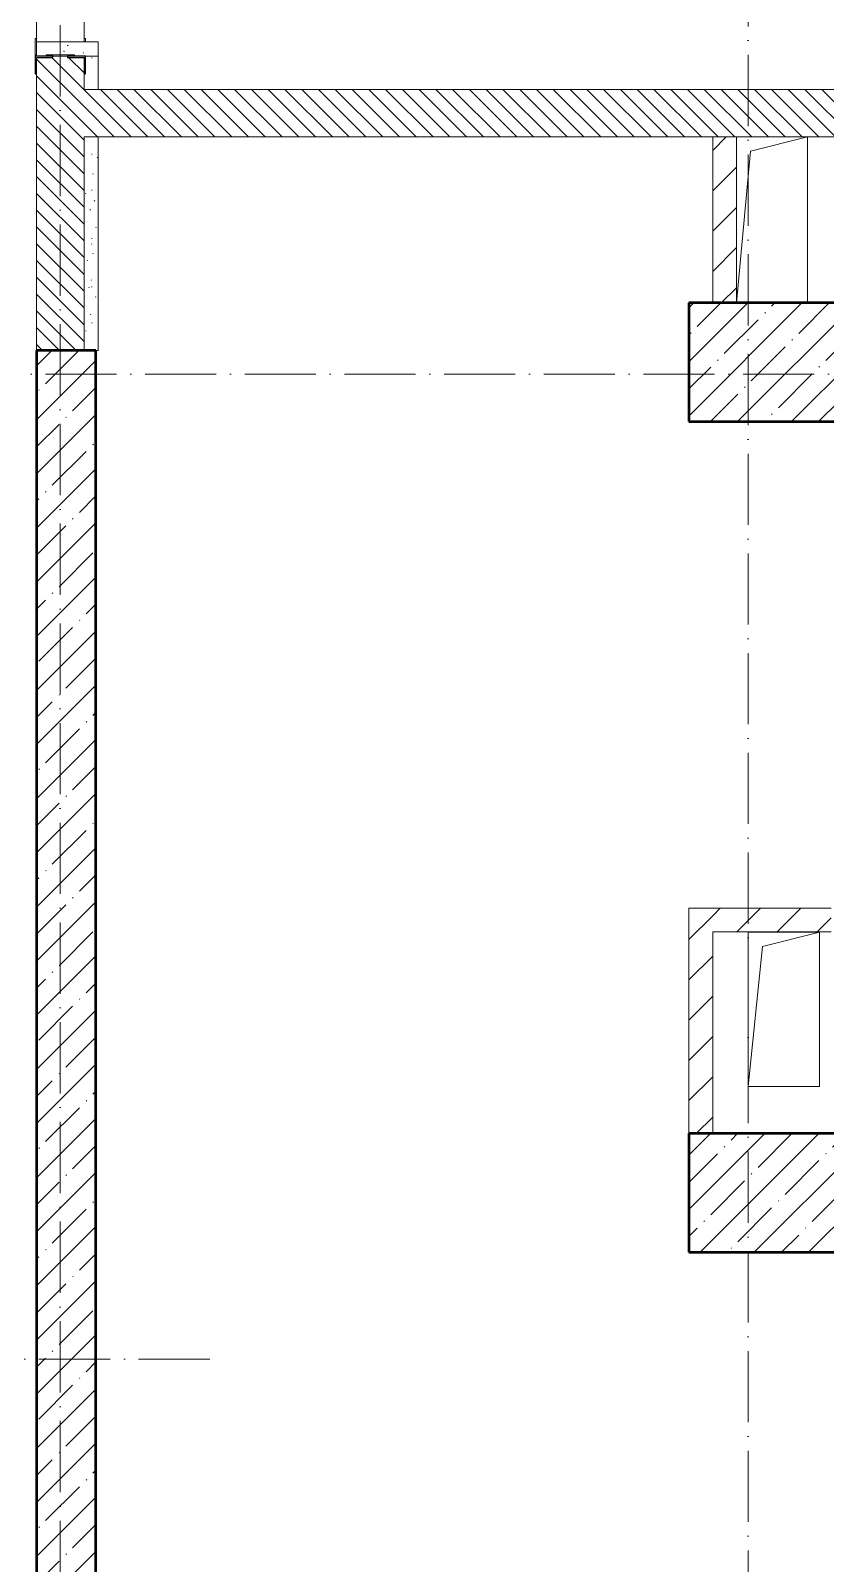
# Model space of a CAD drawing. Header units: millimetres. Extents: x -213536 to 1564669, y 70501 to 942238.
# Drawn here: x 619008 to 622358, y 629615 to 636073 of the extents above; entities that cross this region are included whole.
import ezdxf

# ---------------------------------------------------------------- set-up
doc = ezdxf.new("R2010")
doc.units = ezdxf.units.MM
doc.linetypes.add('50_200_ШТРИХ_1Т_ш5_п1_п1_', pattern=[700, 500, -100, 0, -100])
for name, color, linetype, lineweight in [('3.1) ЖБ окна 1.2 м', 102, 'Continuous', 30), ('A-FLOR-____-OTLN', 7, 'Continuous', 9), ('A-GENM-____-MCUT', 7, 'Continuous', 25), ('A-GENM-____-OTLN', 7, 'Continuous', 9), ('A-GENM-____-OTLN-1', 7, 'Continuous', 25), ('A-WALL-____-MCUT', 7, 'Continuous', 13), ('A-WALL-____-MCUT-2', 7, 'Continuous', 50), ('A-WALL-____-PATT-1', 7, 'Continuous', 9), ('A-WALL-FNSH-MCUT-1', 7, 'Continuous', 9), ('I-WALL-____-OTLN', 7, 'Continuous', 9), ('S-COLS-____-MCUT', 7, 'Continuous', 50), ('S-COLS-____-OTLN', 7, 'Continuous', 9), ('S-GRID-____-OTLN-1', 7, '50_200_ШТРИХ_1Т_ш5_п1_п1_', 9)]:
    doc.layers.add(name, color=color, linetype=linetype, lineweight=lineweight)
doc.layers.add('A-WALL-____-PATT-2', color=7, linetype='Continuous', lineweight=9, true_color=0x787878)
pattern_1 = [(135, (544282.637, 571544.04), (-35.35534, -35.35534), [])]
pattern_2 = [(45, (544282.64, 571544.04), (-84.85281, 84.85281), [])]
pattern_3 = [(0, (544282.637, 571544.04), (203.2, 50.8), [3.353, -149.047, 3.353, -149.047, -812.8]), (0, (544282.637, 571544.04), (203.2, 50.8), [-304.8, 3.353, -301.447, 3.353, -149.047, -355.6]), (0, (544282.637, 571544.04), (203.2, 50.8), [-762, 3.353, -98.247, 3.353, -250.647]), (120, (544358.837, 571569.44), (-145.59409, 150.576362), [3.353, -149.047, 3.353, -149.047, -812.8]), (120, (544358.837, 571569.44), (-145.59409, 150.576362), [-304.8, 3.353, -301.447, 3.353, -149.047, -355.6]), (120, (544358.837, 571569.44), (-145.59409, 150.576362), [-762, 3.353, -98.247, 3.353, -250.647]), (240, (544384.237, 571671.04), (-57.60591, -201.376362), [3.353, -149.047, 3.353, -149.047, -812.8]), (240, (544384.237, 571671.04), (-57.60591, -201.376362), [-304.8, 3.353, -301.447, 3.353, -149.047, -355.6]), (240, (544384.237, 571671.04), (-57.60591, -201.376362), [-762, 3.353, -98.247, 3.353, -250.647])]

# ---------------------------------------------------------------- blocks, each defined once
blk = doc.blocks.new('BSC_Колонна _Прямоугольная - 500х700-V106-АР1_План отверстий 2 этажа в осях 1-64_Ю-ЯЯ')
at = {"layer": 'S-COLS-____-OTLN'}
h = blk.add_hatch(dxfattribs=at)
h.set_pattern_fill('FP_119', color=256, style=0, pattern_type=2)
h.set_pattern_definition([(315, (-63131.04, 77850), (114.04925, 114.04925), []), (315, (-63131.04, 77735.95), (114.04925, 114.04925), [201.613, -40.323, 3.353, -36.97])])
h.paths.add_polyline_path([(-250, 350), (-250, -350), (250, -350), (250, 350)], flags=0)
at = {"layer": 'S-COLS-____-MCUT'}
for p, q in [((250, 350), (-250, 350)), ((-250, 350), (-250, -350)), ((250, -350), (250, 350)), ((-250, -350), (250, -350))]:
    blk.add_line(p, q, dxfattribs=at)
blk = doc.blocks.new('BSC_Колонна _Прямоугольная - 500х700-V126-АР1_План отверстий 2 этажа в осях 1-64_Ю-ЯЯ')
at = {"layer": 'S-COLS-____-OTLN'}
h = blk.add_hatch(dxfattribs=at)
h.set_pattern_fill('FP_139', color=256, style=0, pattern_type=2)
h.set_pattern_definition([(315, (-59631.04, 77850), (114.04925, 114.04925), []), (315, (-59631.04, 77735.95), (114.04925, 114.04925), [201.613, -40.323, 3.353, -36.97])])
h.paths.add_polyline_path([(-250, 350), (-250, -350), (250, -350), (250, 350)], flags=0)
at = {"layer": 'S-COLS-____-MCUT'}
for p, q in [((250, 350), (-250, 350)), ((-250, 350), (-250, -350)), ((250, -350), (250, 350)), ((-250, -350), (250, -350))]:
    blk.add_line(p, q, dxfattribs=at)
blk = doc.blocks.new('154_Стойка_СКБ_Уголок - СМ-2540_200-37126399-АР1_План отверстий 2 этажа в осях 1-64_Ю-ЯЯ')
at = {"layer": 'A-GENM-____-MCUT'}
for p, q in [((125, 156), (125, 81)), ((200, 156), (125, 156)), ((131, 81), (131, 150)), ((131, 150), (200, 150)), ((200, 150), (200, 156)), ((125, 81), (131, 81)), ((131, 19), (125, 19)), ((125, 19), (125, -56)), ((131, -50), (131, 19)), ((125, -56), (200, -56)), ((200, -50), (131, -50)), ((200, -56), (200, -50))]:
    blk.add_line(p, q, dxfattribs=at)
blk = doc.blocks.new('Стойка_Влож_Полоса боковая - Полоса-V150-АР1_План отверстий 2 этажа в осях 1-64_Ю-ЯЯ')
at = {"layer": 'A-GENM-____-OTLN'}
for p, q in [((-5, 60), (0, 60)), ((-5, -60), (-5, 60)), ((0, 31), (0, -31)), ((0, -60), (-5, -60))]:
    blk.add_line(p, q, dxfattribs=at)
blk = doc.blocks.new('Стойка_Влож_Уголок_Опорный - Уголок-V151-АР1_План отверстий 2 этажа в осях 1-64_Ю-ЯЯ')
at = {"layer": 'A-GENM-____-OTLN'}
for p, q in [((0, 0), (0, -6)), ((-212, -75), (-212, -60)), ((-6, -6), (0, -6)), ((0, -6), (0, -75)), ((-212, -75), (-206, -75)), ((-6, -75), (0, -75))]:
    blk.add_line(p, q, dxfattribs=at)
blk = doc.blocks.new('AR_Отверстие прямоугольное _в плите_ - AR_Отверстие прямоугольное _в плите_-30459803-АР1_План отверстий 2 этажа в осях 1-64_Ю-ЯЯ')
at = {"layer": 'A-GENM-____-OTLN'}
for p, q in [((-90, 290), (150, 350)), ((150, -350), (150, 350)), ((-150, -350), (-90, 290))]:
    blk.add_line(p, q, dxfattribs=at)
blk = doc.blocks.new('AR_Отверстие прямоугольное _в плите_ - AR_Отверстие прямоугольное _в плите_-30552792-АР1_План отверстий 2 этажа в осях 1-64_Ю-ЯЯ')
at = {"layer": 'A-GENM-____-OTLN'}
for p, q in [((150, 325), (-150, 325)), ((-150, 325), (-150, -325)), ((-90, 265), (150, 325)), ((150, -325), (150, 325)), ((-150, -325), (-90, 265)), ((-150, -325), (150, -325))]:
    blk.add_line(p, q, dxfattribs=at)
blk = doc.blocks.new('2этаж')
at = {"layer": 'S-GRID-____-OTLN-1', "color": 251, "ltscale": 0.6, "true_color": 0x636466}
for p, q in [((62158.3, 549908.8), (62158.3, 498997)), ((59258.3, 549613.9), (59258.3, 499306.9)), ((88482.7, 522097), (-20260.4, 522097)), ((59888.4, 517947), (-20260.4, 517947))]:
    blk.add_line(p, q, dxfattribs=at)

msp = doc.modelspace()

# ---------------------------------------------------------------- hatches: boundary and pattern name
at = {"layer": 'A-WALL-____-PATT-1'}
h = msp.add_hatch(dxfattribs=at)
h.set_pattern_fill('FP_6', color=256, style=0, pattern_type=2)
h.set_pattern_definition(pattern_1)
h.paths.add_polyline_path([(619232.6, 634725.1), (619232.6, 635959.1), (619163.6, 635959.1), (619163.6, 635965.1), (619101.6, 635965.1), (619101.6, 635959.1), (619032.6, 635959.1), (619032.6, 634725.1)], flags=0)
h.paths.add_polyline_path([(619163.6, 638185.1), (619163.6, 638191.1), (619232.6, 638191.1), (619232.6, 638725.1), (619032.6, 638725.1), (619032.6, 638191.1), (619101.6, 638191.1), (619101.6, 638185.1)], flags=0)
h = msp.add_hatch(dxfattribs=at)
h.set_pattern_fill('FP_6', color=256, style=0, pattern_type=2)
h.set_pattern_definition(pattern_1)
h.paths.add_polyline_path([(633532.6, 635625.1), (633532.6, 635825.1), (629138.6, 635825.1), (629138.6, 635756.1), (629132.6, 635756.1), (629132.6, 635825.1), (625882.6, 635825.1), (625882.6, 635625.1), (626507.6, 635625.1), (626507.6, 635725.1), (627757.6, 635725.1), (627757.6, 635625.1), (629132.6, 635625.1), (629132.6, 635694.1), (629138.6, 635694.1), (629138.6, 635625.1), (633332.6, 635625.1)], flags=0)
h.paths.add_polyline_path([(624257.6, 635625.1), (624782.6, 635625.1), (624782.6, 635825.1), (624188.6, 635825.1), (624188.6, 635756.1), (624182.6, 635756.1), (624182.6, 635694.1), (624188.6, 635694.1), (624188.6, 635625.1)], flags=0)
h.paths.add_polyline_path([(622682.6, 635625.1), (622682.6, 635825.1), (619232.6, 635825.1), (619232.6, 635625.1), (622037.5, 635625.1)], flags=0)
h = msp.add_hatch(dxfattribs=at)
h.set_pattern_fill('FP_4', color=256, style=0, pattern_type=2)
h.set_pattern_definition(pattern_2)
h.paths.add_polyline_path([(621982.6, 634925.1), (621982.6, 635625.1), (621882.6, 635625.1), (621882.6, 634925.1)], flags=0)
h = msp.add_hatch(dxfattribs=at)
h.set_pattern_fill('FP_13', color=256, style=0, pattern_type=2)
h.set_pattern_definition([(45, (544282.64, 571544.04), (-114.04925, 114.04925), []), (45, (544396.69, 571544.04), (-114.04925, 114.04925), [201.612, -40.322, 3.353, -36.97])])
h.paths.add_polyline_path([(619032.6, 626675.1), (619282.6, 626675.1), (619282.6, 634725.1), (619032.6, 634725.1), (619032.6, 627154.2)], flags=0)
h = msp.add_hatch(dxfattribs=at)
h.set_pattern_fill('FP_4', color=256, style=0, pattern_type=2)
h.set_pattern_definition(pattern_2)
h.paths.add_polyline_path([(621882.6, 631425.1), (621882.6, 632375.1), (621782.6, 632375.1), (621782.6, 631425.1)], flags=0)
h = msp.add_hatch(dxfattribs=at)
h.set_pattern_fill('FP_4', color=256, style=0, pattern_type=2)
h.set_pattern_definition(pattern_2)
h.paths.add_polyline_path([(621882.6, 632275.1), (622382.6, 632275.1), (622382.6, 632375.1), (621882.6, 632375.1)], flags=0)
at = {"layer": 'A-WALL-____-PATT-2'}
h = msp.add_hatch(dxfattribs=at)
h.set_pattern_fill('FP_165', color=256, style=0, pattern_type=2)
h.set_pattern_definition(pattern_3)
h.paths.add_polyline_path([(619238.6, 635825.1), (619292.6, 635825.1), (619292.6, 635965.1), (619238.6, 635965.1), (619238.6, 635890.1), (619232.6, 635890.1), (619232.6, 635825.1)], flags=0)
h.paths.add_polyline_path([(619238.6, 638185.1), (619292.6, 638185.1), (619292.6, 638725.1), (619232.6, 638725.1), (619232.6, 638260.1), (619238.6, 638260.1), (619238.6, 638191.1)], flags=0)
h = msp.add_hatch(dxfattribs=at)
h.set_pattern_fill('FP_165', color=256, style=0, pattern_type=2)
h.set_pattern_definition(pattern_3)
h.paths.add_polyline_path([(619032.6, 635965.1), (619072.6, 635965.1), (619072.6, 635970.1), (619192.6, 635970.1), (619192.6, 635965.1), (619292.6, 635965.1), (619292.6, 636025.1), (619032.6, 636025.1)], flags=0)
h = msp.add_hatch(dxfattribs=at)
h.set_pattern_fill('FP_165', color=256, style=0, pattern_type=2)
h.set_pattern_definition(pattern_3)
h.paths.add_polyline_path([(619292.6, 634725.1), (619292.6, 635625.1), (619232.6, 635625.1), (619232.6, 634725.1)], flags=0)

# ---------------------------------------------------------------- linework, layer by layer
at = {"layer": 'A-FLOR-____-OTLN'}
for p, q in [((622282.6, 635625.1), (622282.6, 634925.1)), ((622032.6, 632273.7), (622332.6, 632273.7)), ((622032.6, 631623.7), (622032.6, 632273.7)), ((622332.6, 632273.7), (622332.6, 631623.7)), ((622332.6, 631623.7), (622032.6, 631623.7))]:
    msp.add_line(p, q, dxfattribs=at)
at = {"layer": 'A-WALL-____-MCUT'}
for p, q in [((619032.6, 635890.1), (619032.6, 634725.1)), ((619232.6, 635825.1), (619232.6, 635890.1)), ((622682.6, 635825.1), (619232.6, 635825.1)), ((619232.6, 635625.1), (622682.6, 635625.1)), ((619232.6, 634725.1), (619232.6, 635625.1))]:
    msp.add_line(p, q, dxfattribs=at)
at = {"layer": 'A-WALL-____-MCUT-2'}
for p, q in [((619032.6, 634725.1), (619032.6, 626675.1)), ((619282.6, 634725.1), (619032.6, 634725.1)), ((619282.6, 626675.1), (619282.6, 634725.1))]:
    msp.add_line(p, q, dxfattribs=at)
at = {"layer": 'A-WALL-FNSH-MCUT-1'}
for p, q in [((619292.6, 636025.1), (619032.6, 636025.1)), ((619032.6, 636025.1), (619032.6, 635965.1)), ((619292.6, 635825.1), (619292.6, 636025.1)), ((619292.6, 635965.1), (619238.6, 635965.1)), ((619238.6, 635965.1), (619292.6, 635965.1)), ((619292.6, 634725.1), (619292.6, 635625.1)), ((621882.6, 635625.1), (621882.6, 634925.1)), ((621982.6, 634925.1), (621982.6, 635625.1)), ((619282.6, 634725.1), (619292.6, 634725.1)), ((621782.6, 632375.1), (621782.6, 631425.1)), ((622382.6, 632375.1), (621782.6, 632375.1)), ((621882.6, 631425.1), (621882.6, 632275.1)), ((621882.6, 632275.1), (622382.6, 632275.1))]:
    msp.add_line(p, q, dxfattribs=at)
at = {"layer": 'I-WALL-____-OTLN'}
for p, q in [((619032.6, 636025.1), (619032.6, 636195.1)), ((619232.6, 636195.1), (619232.6, 636025.1))]:
    msp.add_line(p, q, dxfattribs=at)

# ---------------------------------------------------------------- block references
at = {"layer": '3.1) ЖБ окна 1.2 м'}
msp.add_blockref('2этаж', (559874.3, 112528.1), dxfattribs=at)
at = {"layer": 'A-GENM-____-OTLN'}
for name, p, rotation in [('Стойка_Влож_Уголок_Опорный - Уголок-V151-АР1_План отверстий 2 этажа в осях 1-64_Ю-ЯЯ', (619026.6, 635965.1), 180), ('Стойка_Влож_Полоса боковая - Полоса-V150-АР1_План отверстий 2 этажа в осях 1-64_Ю-ЯЯ', (619132.6, 635965.1), 270)]:
    msp.add_blockref(name, p, dxfattribs=dict(at, rotation=rotation))
for name, p in [('AR_Отверстие прямоугольное _в плите_ - AR_Отверстие прямоугольное _в плите_-30459803-АР1_План отверстий 2 этажа в осях 1-64_Ю-ЯЯ', (622132.6, 635275.1)), ('AR_Отверстие прямоугольное _в плите_ - AR_Отверстие прямоугольное _в плите_-30552792-АР1_План отверстий 2 этажа в осях 1-64_Ю-ЯЯ', (622182.6, 631948.7))]:
    msp.add_blockref(name, p, dxfattribs=at)
at = {"layer": 'A-GENM-____-OTLN-1', "rotation": 270}
msp.add_blockref('154_Стойка_СКБ_Уголок - СМ-2540_200-37126399-АР1_План отверстий 2 этажа в осях 1-64_Ю-ЯЯ', (619082.6, 636090.1), dxfattribs=at)
at = {"layer": 'S-COLS-____-OTLN', "rotation": 89.9999999999999}
for name, p in [('BSC_Колонна _Прямоугольная - 500х700-V106-АР1_План отверстий 2 этажа в осях 1-64_Ю-ЯЯ', (622132.6, 634675.1)), ('BSC_Колонна _Прямоугольная - 500х700-V126-АР1_План отверстий 2 этажа в осях 1-64_Ю-ЯЯ', (622132.6, 631175.1))]:
    msp.add_blockref(name, p, dxfattribs=at)

doc.saveas('drawing.dxf')
